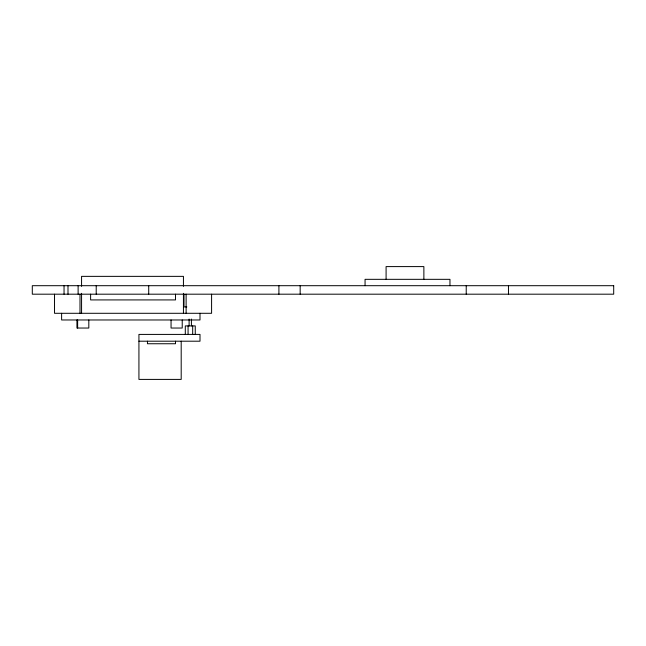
<?xml version="1.0" encoding="UTF-8"?>
<svg xmlns="http://www.w3.org/2000/svg" width="646" height="646" viewBox="0 0 646 646"><rect width="100%" height="100%" fill="white"/><g stroke="black" fill="none" stroke-linecap="round" stroke-linejoin="round"><path stroke-width="0.97" d="M186.831 306.923L183.997 306.923L183.997 294.188M138.93 341.201L200.002 341.201L200.002 334.41L138.93 334.41L138.93 379.404L181.195 379.404L181.195 341.201M508.467 285.694L508.467 294.188M466.226 285.694L466.226 294.188M449.963 285.694L449.963 279.33L365.063 279.33L365.063 285.694M423.873 279.33L423.873 266.596L386.09 266.596L386.09 279.33M300.164 285.694L300.164 294.188M278.91 285.694L278.91 294.188M211.589 294.188L211.589 313.294L54.522 313.294L54.522 294.188M200.002 313.294L200.002 319.972L61.612 319.972L61.612 313.294M195.254 334.41L195.254 325.915L185.297 325.915L185.297 334.41M192.686 325.915L192.686 334.41M191.41 319.059L191.41 325.915M189.108 319.059L189.108 325.915M188.075 325.915L188.075 334.41M186.121 294.188L186.121 313.294M183.44 286.34L183.44 276.359L81.566 276.359L81.566 286.34M183.44 293.324L183.44 313.294M182.229 319.972L182.229 328.039L171.053 328.039L171.053 319.972M175.51 294.188L175.51 299.922L90.61 299.922L90.61 294.188M175.51 341.201L175.51 343.745L147.45 343.745L147.45 341.201M148.717 285.694L148.717 294.188M96.214 285.694L96.214 294.188M88.817 319.972L88.817 328.039L76.939 328.039L76.939 319.972M81.566 293.324L81.566 313.294M79.999 294.188L79.999 313.294M78.118 285.694L78.118 294.188M77.641 319.972L77.641 328.039M68 285.694L68 294.188M64.043 285.694L64.043 294.188M613.7 285.694L32.3 285.694L32.3 294.188L613.7 294.188L613.7 285.694"/></g></svg>
